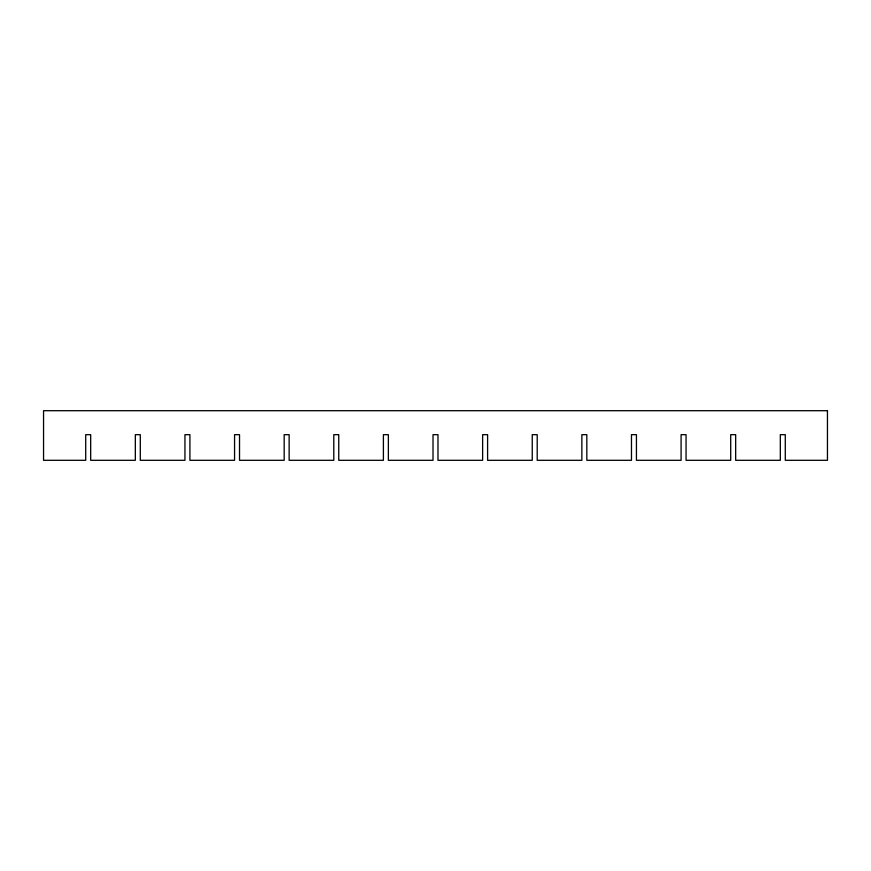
<?xml version="1.0" encoding="UTF-8"?>
<svg xmlns="http://www.w3.org/2000/svg" width="871" height="871" viewBox="0 0 871 871"><rect width="100%" height="100%" fill="white"/><g stroke="black" fill="none" stroke-linecap="round" stroke-linejoin="round"><path stroke-width="1.31" d="M827.45 410.698L43.55 410.698L43.55 460.302L85.717 460.302L85.717 434.673L90.682 434.673L90.682 460.302L135.332 460.302L135.332 434.673L140.296 434.673L140.296 460.302L184.946 460.302L184.946 434.673L189.911 434.673L189.911 460.302L234.56 460.302L234.56 434.673L239.525 434.673L239.525 460.302L284.175 460.302L284.175 434.673L289.139 434.673L289.139 460.302L333.789 460.302L333.789 434.673L338.754 434.673L338.754 460.302L383.403 460.302L383.403 434.673L388.368 434.673L388.368 460.302L433.018 460.302L433.018 434.673L437.982 434.673L437.982 460.302L482.632 460.302L482.632 434.673L487.597 434.673L487.597 460.302L532.246 460.302L532.246 434.673L537.211 434.673L537.211 460.302L581.861 460.302L581.861 434.673L586.825 434.673L586.825 460.302L631.475 460.302L631.475 434.673L636.44 434.673L636.44 460.302L681.089 460.302L681.089 434.673L686.054 434.673L686.054 460.302L730.704 460.302L730.704 434.673L735.668 434.673L735.668 460.302L780.318 460.302L780.318 434.673L785.283 434.673L785.283 460.302L827.45 460.302L827.45 410.698"/></g></svg>
